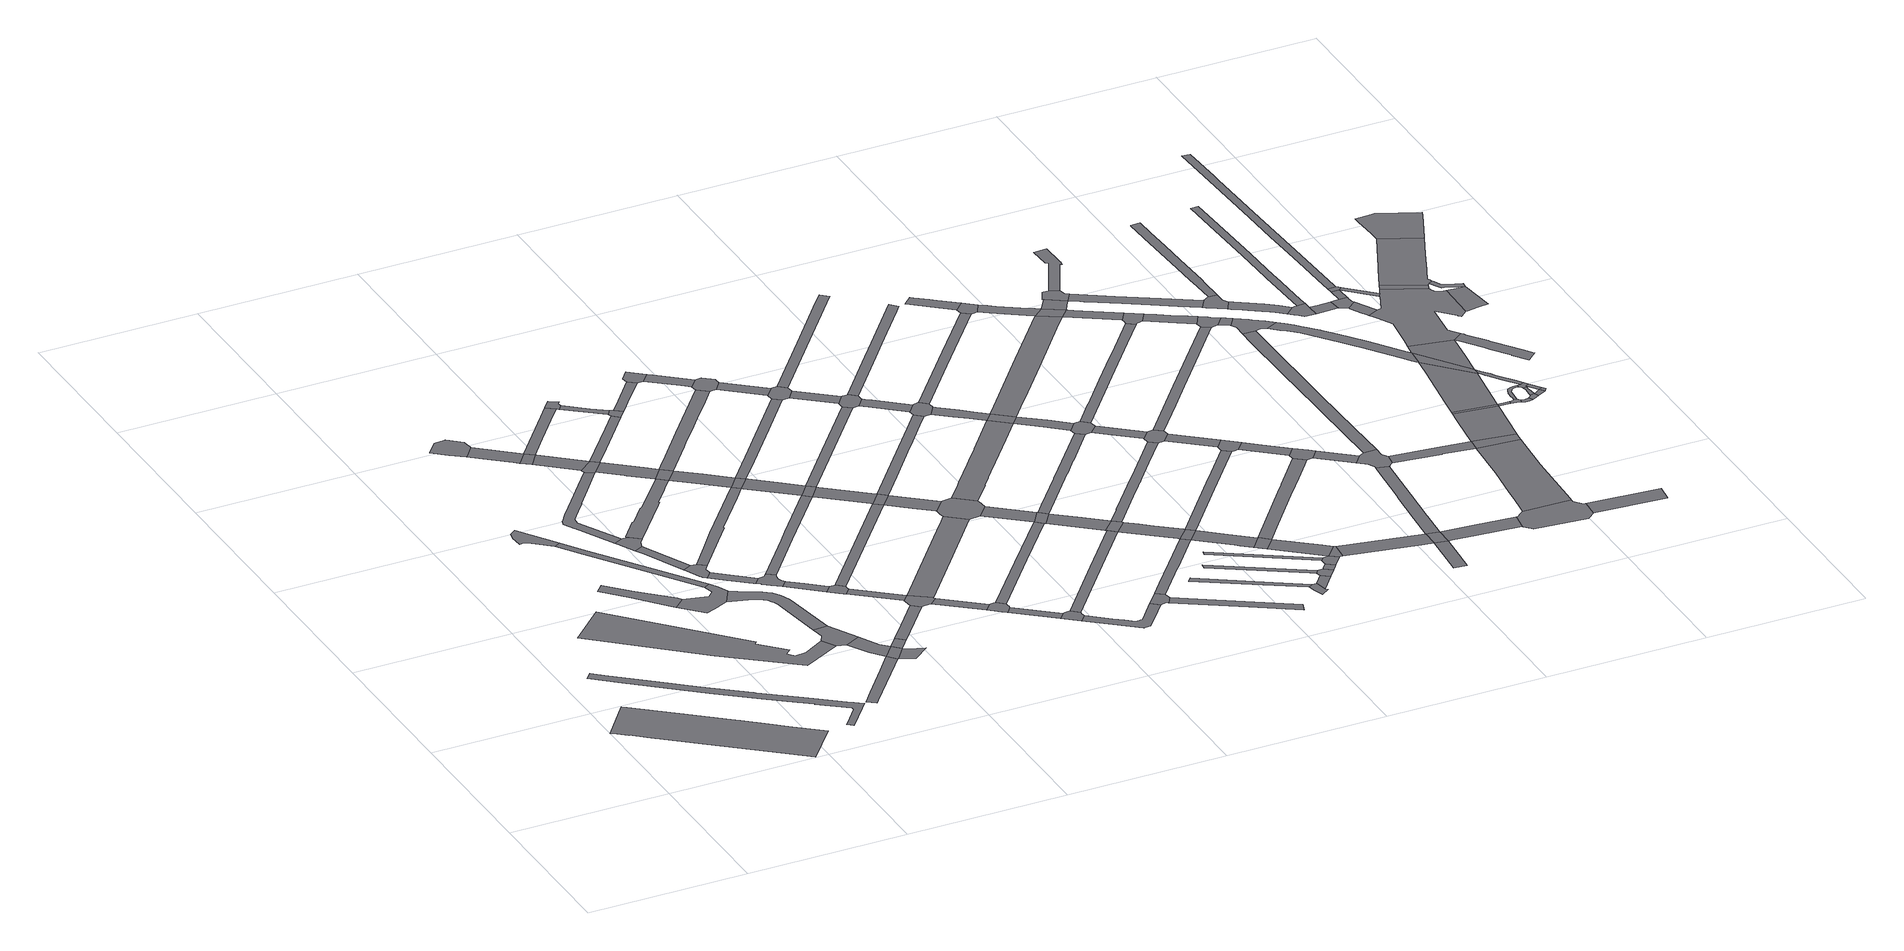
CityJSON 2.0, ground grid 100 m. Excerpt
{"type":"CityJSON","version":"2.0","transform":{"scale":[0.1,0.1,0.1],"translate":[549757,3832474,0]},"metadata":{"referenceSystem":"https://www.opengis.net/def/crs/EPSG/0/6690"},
"CityObjects":{
"road1":{"type":"Road","attributes":{"function":"2","RoadStructureAttribute.sectionType":"1"},"geometry":[{"type":"MultiSurface","lod":"1","boundaries":[[[0,1,2,3,4,5,6,7,8,9,10,11,12,13,14,15,16,17,18,19]]]}]},
"road2":{"type":"Road","attributes":{"RoadStructureAttribute.sectionType":"1"},"geometry":[{"type":"MultiSurface","lod":"1","boundaries":[[[20,21,22,23,24,25,26,27,28,29,30,31,32,33,34,35,36,37,38,39,40,41,42,43,44,45,46,47,48]]]}]},
"road3":{"type":"Road","attributes":{"RoadStructureAttribute.sectionType":"1"},"geometry":[{"type":"MultiSurface","lod":"1","boundaries":[[[49,50,51,52,53,54,55,56,57,58,59,60]]]}]},
"road4":{"type":"Road","geometry":[{"type":"MultiSurface","lod":"1","boundaries":[[[61,62,63,64,65,66,67,68]]]}]},
"road5":{"type":"Road","geometry":[{"type":"MultiSurface","lod":"1","boundaries":[[[69,70,71,72,73,74,75,76]]]}]},
"road6":{"type":"Road","attributes":{"RoadStructureAttribute.sectionType":"1"},"geometry":[{"type":"MultiSurface","lod":"1","boundaries":[[[77,78,68,67,79,80,81,82]]]}]},
"road7":{"type":"Road","geometry":[{"type":"MultiSurface","lod":"1","boundaries":[[[83,82,81,84,85,76,75,86,87,88,89]]]}]},
"road8":{"type":"Road","geometry":[{"type":"MultiSurface","lod":"1","boundaries":[[[90,91,92,93,94,95,96,97,98,99,100]]]}]},
"road9":{"type":"Road","attributes":{"RoadStructureAttribute.sectionType":"6"},"geometry":[{"type":"MultiSurface","lod":"1","boundaries":[[[101,102,103,104,105,106,107,108]]]}]},
"road10":{"type":"Road","geometry":[{"type":"MultiSurface","lod":"1","boundaries":[[[109,110,111,112,113,114,115,116,117,118]]]}]},
"road11":{"type":"Road","attributes":{"RoadStructureAttribute.sectionType":"1"},"geometry":[{"type":"MultiSurface","lod":"1","boundaries":[[[114,113,119,120,121,122]]]}]},
"road12":{"type":"Road","geometry":[{"type":"MultiSurface","lod":"1","boundaries":[[[122,121,123,124,125,126,127,128,129,130,131]]]}]},
"road13":{"type":"Road","attributes":{"RoadStructureAttribute.sectionType":"1"},"geometry":[{"type":"MultiSurface","lod":"1","boundaries":[[[132,133,134,135,136,137,138,139,140,141,142,89,88,143,144,145,146,147,148,149,150,151,152,153,154,155]]]}]},
"road14":{"type":"Road","attributes":{"RoadStructureAttribute.sectionType":"1"},"geometry":[{"type":"MultiSurface","lod":"1","boundaries":[[[156,157,158,159,160,161,162,163,164,165,166,167,111,110,168,169,170,171,172,173,174]]]}]},
"road15":{"type":"Road","attributes":{"RoadStructureAttribute.sectionType":"1"},"geometry":[{"type":"MultiSurface","lod":"1","boundaries":[[[97,96,175,176,177,178]]]}]},
"road16":{"type":"Road","geometry":[{"type":"MultiSurface","lod":"1","boundaries":[[[155,154,179,60,59,180,181]]]}]},
"road17":{"type":"Road","attributes":{"RoadStructureAttribute.sectionType":"1"},"geometry":[{"type":"MultiSurface","lod":"1","boundaries":[[[128,127,182,183,184,185,186]]]}]},
"road18":{"type":"Road","geometry":[{"type":"MultiSurface","lod":"1","boundaries":[[[187,181,180,188,101,189]]]}]},
"road19":{"type":"Road","geometry":[{"type":"MultiSurface","lod":"1","boundaries":[[[178,177,190,191]]]}]},
"road20":{"type":"Road","geometry":[{"type":"MultiSurface","lod":"1","boundaries":[[[189,101,108,192,193]]]}]},
"road21":{"type":"Road","geometry":[{"type":"MultiSurface","lod":"1","boundaries":[[[194,195,186,185,196,197,198,199,200,201,202,203,204,205,206,207,208,209]]]}]},
"road22":{"type":"Road","geometry":[{"type":"MultiSurface","lod":"1","boundaries":[[[210,211,212,193,192]]]}]},
"road23":{"type":"Road","attributes":{"RoadStructureAttribute.sectionType":"1"},"geometry":[{"type":"MultiSurface","lod":"1","boundaries":[[[213,191,190,214,215]]]}]},
"road24":{"type":"Road","attributes":{"RoadStructureAttribute.sectionType":"1"},"geometry":[{"type":"MultiSurface","lod":"1","boundaries":[[[216,217,218,219,220,221,222,223,224,118,117,225,226,227,228,229,230,231]]]}]},
"road25":{"type":"Road","attributes":{"RoadStructureAttribute.sectionType":"6"},"geometry":[{"type":"MultiSurface","lod":"1","boundaries":[[[232,233,234,235,236,189,193,237,238,239,240]]]}]},
"road26":{"type":"Road","attributes":{"RoadStructureAttribute.sectionType":"1"},"geometry":[{"type":"MultiSurface","lod":"1","boundaries":[[[241,242,200,199,243,244]]]}]},
"road27":{"type":"Road","geometry":[{"type":"MultiSurface","lod":"1","boundaries":[[[215,214,245,246,156,174,247,248,249,250]]]}]},
"road28":{"type":"Road","attributes":{"RoadStructureAttribute.sectionType":"1"},"geometry":[{"type":"MultiSurface","lod":"1","boundaries":[[[251,252,253,178,191,254,255,256,257]]]}]},
"road29":{"type":"Road","attributes":{"RoadStructureAttribute.sectionType":"1"},"geometry":[{"type":"MultiSurface","lod":"1","boundaries":[[[258,259,260,131,130,261,262,263,264,265]]]}]},
"road30":{"type":"Road","geometry":[{"type":"MultiSurface","lod":"1","boundaries":[[[266,267,268,244,243,269,270,271,272,273,274,275,276,277]]]}]},
"road31":{"type":"Road","attributes":{"RoadStructureAttribute.sectionType":"1"},"geometry":[{"type":"MultiSurface","lod":"1","boundaries":[[[278,279,280,281,232,240]]]}]},
"road32":{"type":"Road","attributes":{"RoadStructureAttribute.sectionType":"1"},"geometry":[{"type":"MultiSurface","lod":"1","boundaries":[[[282,283,249,248,284,285,286,287,288]]]}]},
"road33":{"type":"Road","attributes":{"RoadStructureAttribute.sectionType":"1"},"geometry":[{"type":"MultiSurface","lod":"1","boundaries":[[[273,272,289,290]]]}]},
"road34":{"type":"Road","geometry":[{"type":"MultiSurface","lod":"1","boundaries":[[[288,287,216,231,291]]]}]},
"road35":{"type":"Road","attributes":{"RoadStructureAttribute.sectionType":"1"},"geometry":[{"type":"MultiSurface","lod":"1","boundaries":[[[292,293,215,250,294,295,296,297]]]}]},
"road36":{"type":"Road","attributes":{"RoadStructureAttribute.sectionType":"1"},"geometry":[{"type":"MultiSurface","lod":"1","boundaries":[[[298,299,300,194,209,301,302]]]}]},
"road37":{"type":"Road","geometry":[{"type":"MultiSurface","lod":"1","boundaries":[[[303,251,257,304,305,306,307,308]]]}]},
"road38":{"type":"Road","geometry":[{"type":"MultiSurface","lod":"1","boundaries":[[[290,289,309,310,311,312,280,279,313,314,315,316,317,318,319,320,321]]]}]},
"road39":{"type":"Road","attributes":{"RoadStructureAttribute.sectionType":"1"},"geometry":[{"type":"MultiSurface","lod":"1","boundaries":[[[322,323,291,231,324,258,325]]]}]},
"road40":{"type":"Road","attributes":{"RoadStructureAttribute.sectionType":"1"},"geometry":[{"type":"MultiSurface","lod":"1","boundaries":[[[326,305,304,327,328]]]}]},
"road41":{"type":"Road","attributes":{"RoadStructureAttribute.sectionType":"1"},"geometry":[{"type":"MultiSurface","lod":"1","boundaries":[[[317,316,329,330]]]}]},
"road42":{"type":"Road","geometry":[{"type":"MultiSurface","lod":"1","boundaries":[[[325,258,265,331]]]}]},
"road43":{"type":"Road","attributes":{"RoadStructureAttribute.sectionType":"1"},"geometry":[{"type":"MultiSurface","lod":"1","boundaries":[[[332,333,277,276,334]]]}]},
"road44":{"type":"Road","geometry":[{"type":"MultiSurface","lod":"1","boundaries":[[[335,328,327,292,297,336,337]]]}]},
"road45":{"type":"Road","attributes":{"RoadStructureAttribute.sectionType":"1"},"geometry":[{"type":"MultiSurface","lod":"1","boundaries":[[[338,339,340,341,331,265,342,298,343]]]}]},
"road46":{"type":"Road","geometry":[{"type":"MultiSurface","lod":"1","boundaries":[[[344,345,346,330,329,347,348,349,350,351,352]]]}]},
"road47":{"type":"Road","attributes":{"RoadStructureAttribute.sectionType":"1"},"geometry":[{"type":"MultiSurface","lod":"1","boundaries":[[[353,354,355,356,288,291,357,358,359,360,361,362]]]}]},
"road48":{"type":"Road","attributes":{"RoadStructureAttribute.sectionType":"1"},"geometry":[{"type":"MultiSurface","lod":"1","boundaries":[[[363,364,337,336,365,366,367]]]}]},
"road49":{"type":"Road","geometry":[{"type":"MultiSurface","lod":"1","boundaries":[[[343,298,302,368]]]}]},
"road50":{"type":"Road","attributes":{"RoadStructureAttribute.sectionType":"1"},"geometry":[{"type":"MultiSurface","lod":"1","boundaries":[[[349,348,369,370]]]}]},
"road51":{"type":"Road","attributes":{"RoadStructureAttribute.sectionType":"1"},"geometry":[{"type":"MultiSurface","lod":"1","boundaries":[[[371,372,373,374,321,320,375,376]]]}]},
"road52":{"type":"Road","attributes":{"RoadStructureAttribute.sectionType":"1"},"geometry":[{"type":"MultiSurface","lod":"1","boundaries":[[[377,378,368,302,379,380,332,381]]]}]},
"road53":{"type":"Road","geometry":[{"type":"MultiSurface","lod":"1","boundaries":[[[382,383,384,370,369,385,386,387,388,389]]]}]},
"road54":{"type":"Road","geometry":[{"type":"MultiSurface","lod":"1","boundaries":[[[390,391,392,393,363,367,394,395,396]]]}]},
"road55":{"type":"Road","attributes":{"RoadStructureAttribute.sectionType":"1"},"geometry":[{"type":"MultiSurface","lod":"1","boundaries":[[[397,398,399,400,401,402,325,331,403,404,405]]]}]},
"road56":{"type":"Road","geometry":[{"type":"MultiSurface","lod":"1","boundaries":[[[381,332,334,406]]]}]},
"road57":{"type":"Road","attributes":{"RoadStructureAttribute.sectionType":"1"},"geometry":[{"type":"MultiSurface","lod":"1","boundaries":[[[407,408,396,395,409,410,411,412]]]}]},
"road58":{"type":"Road","attributes":{"RoadStructureAttribute.sectionType":"1"},"geometry":[{"type":"MultiSurface","lod":"1","boundaries":[[[413,414,344,352,415,416]]]}]},
"road59":{"type":"Road","attributes":{"RoadStructureAttribute.sectionType":"1"},"geometry":[{"type":"MultiSurface","lod":"1","boundaries":[[[406,334,417,418,419,420]]]}]},
"road60":{"type":"Road","attributes":{"RoadStructureAttribute.sectionType":"1"},"geometry":[{"type":"MultiSurface","lod":"1","boundaries":[[[421,422,423,424,425,426,427,428,386,385,429,430,431,432,433,434,435,436,437]]]}]},
"road61":{"type":"Road","geometry":[{"type":"MultiSurface","lod":"1","boundaries":[[[438,412,411,353,362,439,440,441,442,443]]]}]},
"road62":{"type":"Road","attributes":{"RoadStructureAttribute.sectionType":"1"},"geometry":[{"type":"MultiSurface","lod":"1","boundaries":[[[444,445,343,368,446,447]]]}]},
"road63":{"type":"Road","geometry":[{"type":"MultiSurface","lod":"1","boundaries":[[[448,420,419,449,450,371,376,451,452,453,454,455]]]}]},
"road64":{"type":"Road","attributes":{"RoadStructureAttribute.sectionType":"1"},"geometry":[{"type":"MultiSurface","lod":"1","boundaries":[[[440,439,456,457]]]}]},
"road65":{"type":"Road","attributes":{"RoadStructureAttribute.sectionType":"1"},"geometry":[{"type":"MultiSurface","lod":"1","boundaries":[[[458,459,382,389,460,461]]]}]},
"road66":{"type":"Road","geometry":[{"type":"MultiSurface","lod":"1","boundaries":[[[462,437,436,463,464,465,466,467,468,469,470]]]}]},
"road67":{"type":"Road","geometry":[{"type":"MultiSurface","lod":"1","boundaries":[[[471,472,457,456,397,405,473,474,475,476]]]}]},
"road68":{"type":"Road","attributes":{"RoadStructureAttribute.sectionType":"1"},"geometry":[{"type":"MultiSurface","lod":"1","boundaries":[[[452,451,413,477]]]}]},
"road69":{"type":"Road","attributes":{"RoadStructureAttribute.sectionType":"1"},"geometry":[{"type":"MultiSurface","lod":"1","boundaries":[[[478,479,480,381,406,481,482,483,484,485,486]]]}]},
"road70":{"type":"Road","attributes":{"RoadStructureAttribute.sectionType":"1"},"geometry":[{"type":"MultiSurface","lod":"1","boundaries":[[[475,474,487,488]]]}]},
"road71":{"type":"Road","geometry":[{"type":"MultiSurface","lod":"1","boundaries":[[[477,413,416,489,490,491]]]}]},
"road72":{"type":"Road","geometry":[{"type":"MultiSurface","lod":"1","boundaries":[[[492,493,494,488,487,444,447,495,496,497,498,499,500,501]]]}]},
"road73":{"type":"Road","attributes":{"RoadStructureAttribute.sectionType":"1"},"geometry":[{"type":"MultiSurface","lod":"1","boundaries":[[[502,503,490,489,504,505]]]}]},
"road74":{"type":"Road","attributes":{"RoadStructureAttribute.sectionType":"1"},"geometry":[{"type":"MultiSurface","lod":"1","boundaries":[[[506,467,466,507,508,509,510]]]}]},
"road75":{"type":"Road","attributes":{"RoadStructureAttribute.sectionType":"1"},"geometry":[{"type":"MultiSurface","lod":"1","boundaries":[[[511,512,513,514,515,516,517,462,470,518,519,520]]]}]},
"road76":{"type":"Road","attributes":{"RoadStructureAttribute.sectionType":"1"},"geometry":[{"type":"MultiSurface","lod":"1","boundaries":[[[521,522,523,524,525,526,527,528,529,530,531,532,448,455,533,534,535,536,537,538,539,540,541,542]]]}]},
"road77":{"type":"Road","attributes":{"RoadStructureAttribute.sectionType":"1"},"geometry":[{"type":"MultiSurface","lod":"1","boundaries":[[[543,544,497,496,545,546,547]]]}]},
"road78":{"type":"Road","geometry":[{"type":"MultiSurface","lod":"1","boundaries":[[[505,504,458,461,548,549]]]}]},
"road79":{"type":"Road","geometry":[{"type":"MultiSurface","lod":"1","boundaries":[[[550,551,552,547,546,553,478,486,554,555,556,557,558,559]]]}]},
"road80":{"type":"Road","attributes":{"RoadStructureAttribute.sectionType":"1"},"geometry":[{"type":"MultiSurface","lod":"1","boundaries":[[[560,561,562,548,461,563,511,564]]]}]},
"road81":{"type":"Road","attributes":{"RoadStructureAttribute.sectionType":"1"},"geometry":[{"type":"MultiSurface","lod":"1","boundaries":[[[565,566,567,568,569,570]]]}]},
"road82":{"type":"Road","attributes":{"RoadStructureAttribute.sectionType":"1"},"geometry":[{"type":"MultiSurface","lod":"1","boundaries":[[[571,572,573,471,476,574,575]]]}]},
"road83":{"type":"Road","attributes":{"RoadStructureAttribute.sectionType":"1"},"geometry":[{"type":"MultiSurface","lod":"1","boundaries":[[[576,577,578,579,580,581,582,491,490,583,584,585,586,587]]]}]},
"road84":{"type":"Road","attributes":{"RoadStructureAttribute.sectionType":"1"},"geometry":[{"type":"MultiSurface","lod":"1","boundaries":[[[588,589,590,591,556,555,592,593,594,595,596,597,598]]]}]},
"road85":{"type":"Road","geometry":[{"type":"MultiSurface","lod":"1","boundaries":[[[564,511,520,599,600]]]}]},
"road86":{"type":"Road","attributes":{"RoadStructureAttribute.sectionType":"1"},"geometry":[{"type":"MultiSurface","lod":"1","boundaries":[[[601,602,603,604,605]]]}]},
"road87":{"type":"Road","attributes":{"RoadStructureAttribute.sectionType":"1"},"geometry":[{"type":"MultiSurface","lod":"1","boundaries":[[[606,607,608,492,501,609,610,611,612,613]]]}]},
"road88":{"type":"Road","attributes":{"RoadStructureAttribute.sectionType":"1"},"geometry":[{"type":"MultiSurface","lod":"1","boundaries":[[[614,600,599,615,616,617,618]]]}]},
"road89":{"type":"Road","geometry":[{"type":"MultiSurface","lod":"1","boundaries":[[[598,597,521,542,619]]]}]},
"road90":{"type":"Road","geometry":[{"type":"MultiSurface","lod":"1","boundaries":[[[620,570,569,621,622,623,624]]]}]},
"road91":{"type":"Road","attributes":{"RoadStructureAttribute.sectionType":"1"},"geometry":[{"type":"MultiSurface","lod":"1","boundaries":[[[625,626,627,628]]]}]},
"road92":{"type":"Road","attributes":{"RoadStructureAttribute.sectionType":"1"},"geometry":[{"type":"MultiSurface","lod":"1","boundaries":[[[629,630,631,632,633,634,635,636,505,549,637,638,639,640,641,642,643,644]]]}]},
"road93":{"type":"Road","attributes":{"RoadStructureAttribute.sectionType":"1"},"geometry":[{"type":"MultiSurface","lod":"1","boundaries":[[[645,620,624,646]]]}]},
"road94":{"type":"Road","geometry":[{"type":"MultiSurface","lod":"1","boundaries":[[[647,618,617,648,649]]]}]},
"road95":{"type":"Road","attributes":{"RoadStructureAttribute.sectionType":"1"},"geometry":[{"type":"MultiSurface","lod":"1","boundaries":[[[650,651,619,542,652,653,654]]]}]},
"road96":{"type":"Road","geometry":[{"type":"MultiSurface","lod":"1","boundaries":[[[655,605,604,645,646,656]]]}]},
"road97":{"type":"Road","attributes":{"RoadStructureAttribute.sectionType":"1"},"geometry":[{"type":"MultiSurface","lod":"1","boundaries":[[[657,658,655,656,659,660]]]}]},
"road98":{"type":"Road","attributes":{"RoadStructureAttribute.sectionType":"1"},"geometry":[{"type":"MultiSurface","lod":"1","boundaries":[[[661,662,550,559,663,664]]]}]},
"road99":{"type":"Road","attributes":{"RoadStructureAttribute.sectionType":"1"},"geometry":[{"type":"MultiSurface","lod":"1","boundaries":[[[665,666,667,649,648,668,669,670]]]}]},
"road100":{"type":"Road","geometry":[{"type":"MultiSurface","lod":"1","boundaries":[[[671,672,673,654,653,576,587,674,675,676,677]]]}]},
"road101":{"type":"Road","geometry":[{"type":"MultiSurface","lod":"1","boundaries":[[[628,627,657,660,678,679]]]}]},
"road102":{"type":"Road","attributes":{"RoadStructureAttribute.sectionType":"1"},"geometry":[{"type":"MultiSurface","lod":"1","boundaries":[[[680,681,682,683,564,600,684,685]]]}]},
"road103":{"type":"Road","attributes":{"RoadStructureAttribute.sectionType":"1"},"geometry":[{"type":"MultiSurface","lod":"1","boundaries":[[[669,679,678]]]}]},
"road104":{"type":"Road","geometry":[{"type":"MultiSurface","lod":"1","boundaries":[[[670,669,678,686,687,688,689]]]}]},
"road105":{"type":"Road","attributes":{"RoadStructureAttribute.sectionType":"1"},"geometry":[{"type":"MultiSurface","lod":"1","boundaries":[[[690,691,676,675,692,693,694,695]]]}]},
"road106":{"type":"Road","geometry":[{"type":"MultiSurface","lod":"1","boundaries":[[[696,697,695,694,629,644,698,699,700,701]]]}]},
"road107":{"type":"Road","attributes":{"RoadStructureAttribute.sectionType":"1"},"geometry":[{"type":"MultiSurface","lod":"1","boundaries":[[[702,703,704,598,619,705,706,707,708,709]]]}]},
"road108":{"type":"Road","attributes":{"RoadStructureAttribute.sectionType":"1"},"geometry":[{"type":"MultiSurface","lod":"1","boundaries":[[[710,711,712,713,647,649,714,715,716,717,718,719]]]}]},
"road109":{"type":"Road","attributes":{"RoadStructureAttribute.sectionType":"1"},"geometry":[{"type":"MultiSurface","lod":"1","boundaries":[[[720,721,722,723,724,725,726,727,728,729,730,731]]]}]},
"road110":{"type":"Road","attributes":{"RoadStructureAttribute.sectionType":"1"},"geometry":[{"type":"MultiSurface","lod":"1","boundaries":[[[689,688,732,733,734,735]]]}]},
"road111":{"type":"Road","attributes":{"RoadStructureAttribute.sectionType":"1"},"geometry":[{"type":"MultiSurface","lod":"1","boundaries":[[[700,699,736,737]]]}]},
"road112":{"type":"Road","geometry":[{"type":"MultiSurface","lod":"1","boundaries":[[[731,730,738,739,661,664,740,741,742]]]}]},
"road113":{"type":"Road","geometry":[{"type":"MultiSurface","lod":"1","boundaries":[[[743,737,736,744,680,685,745,746,747,748]]]}]},
"road114":{"type":"Road","attributes":{"RoadStructureAttribute.sectionType":"1"},"geometry":[{"type":"MultiSurface","lod":"1","boundaries":[[[749,750,751,752,753,754,671,677,755,756,757,758]]]}]},
"road115":{"type":"Road","attributes":{"RoadStructureAttribute.sectionType":"1"},"geometry":[{"type":"MultiSurface","lod":"1","boundaries":[[[734,759,760,761,762,763,764]]]}]},
"road116":{"type":"Road","attributes":{"RoadStructureAttribute.sectionType":"1"},"geometry":[{"type":"MultiSurface","lod":"1","boundaries":[[[765,748,747,766,767]]]}]},
"road117":{"type":"Road","attributes":{"RoadStructureAttribute.sectionType":"1"},"geometry":[{"type":"MultiSurface","lod":"1","boundaries":[[[768,769,770,771,772,773,774,775,742,741,776,777,702,778]]]}]},
"road118":{"type":"Road","geometry":[{"type":"MultiSurface","lod":"1","boundaries":[[[735,734,764,779]]]}]},
"road119":{"type":"Road","geometry":[{"type":"MultiSurface","lod":"1","boundaries":[[[780,767,766,710,719,781,782]]]}]},
"road120":{"type":"Road","geometry":[{"type":"MultiSurface","lod":"1","boundaries":[[[778,702,709,783]]]}]},
"road121":{"type":"Road","attributes":{"RoadStructureAttribute.sectionType":"1"},"geometry":[{"type":"MultiSurface","lod":"1","boundaries":[[[784,785,786,696,701,787,788,789,790,791,792]]]}]},
"road122":{"type":"Road","attributes":{"RoadStructureAttribute.sectionType":"1"},"geometry":[{"type":"MultiSurface","lod":"1","boundaries":[[[793,794,795,796,797,798,799,735,779,800,801,802,803]]]}]},
"road123":{"type":"Road","attributes":{"RoadStructureAttribute.sectionType":"1"},"geometry":[{"type":"MultiSurface","lod":"1","boundaries":[[[782,781,804,805]]]}]},
"road124":{"type":"Road","attributes":{"RoadStructureAttribute.sectionType":"7"},"geometry":[{"type":"MultiSurface","lod":"1","boundaries":[[[806,807,778,783,808,809]]]}]},
"road125":{"type":"Road","attributes":{"RoadStructureAttribute.sectionType":"1"},"geometry":[{"type":"MultiSurface","lod":"1","boundaries":[[[810,779,764,811,812,813,814]]]}]},
"road126":{"type":"Road","geometry":[{"type":"MultiSurface","lod":"1","boundaries":[[[815,816,817,818,806,809,819,820,821,822,823,824,825,826]]]}]},
"road127":{"type":"Road","attributes":{"RoadStructureAttribute.sectionType":"1"},"geometry":[{"type":"MultiSurface","lod":"1","boundaries":[[[827,828,829,830,783,709,831,832,833]]]}]},
"road128":{"type":"Road","geometry":[{"type":"MultiSurface","lod":"1","boundaries":[[[834,835,836,805,804,837,838,839,840,793,803,841,842,843,844]]]}]},
"road129":{"type":"Road","geometry":[{"type":"MultiSurface","lod":"1","boundaries":[[[833,832,845,749,758,846,847,848,849]]]}]},
"road130":{"type":"Road","attributes":{"RoadStructureAttribute.sectionType":"1"},"geometry":[{"type":"MultiSurface","lod":"1","boundaries":[[[850,851,852,853,854,855,856,857,858,859,860,861,862,863,864,826,825]]]}]},
"road131":{"type":"Road","attributes":{"RoadStructureAttribute.sectionType":"1"},"geometry":[{"type":"MultiSurface","lod":"1","boundaries":[[[865,866,820,819,867,868,869,870,871,872,873,874,875]]]}]},
"road132":{"type":"Road","attributes":{"RoadStructureAttribute.sectionType":"1"},"geometry":[{"type":"MultiSurface","lod":"1","boundaries":[[[876,877,878,879,849,848,880,881,882]]]}]},
"road133":{"type":"Road","attributes":{"RoadStructureAttribute.sectionType":"1"},"geometry":[{"type":"MultiSurface","lod":"1","boundaries":[[[883,884,885,886,887,888,889,890,891,892,836,835,893,894,895,896,897]]]}]},
"road134":{"type":"Road","attributes":{"RoadStructureAttribute.sectionType":"1"},"geometry":[{"type":"MultiSurface","lod":"1","boundaries":[[[898,844,843,899,900,901,902]]]}]},
"road135":{"type":"Road","geometry":[{"type":"MultiSurface","lod":"1","boundaries":[[[903,904,905,814,813,906,907,908,909,910,911,912,913,914,915,916,917]]]}]},
"road136":{"type":"Road","geometry":[{"type":"MultiSurface","lod":"1","boundaries":[[[918,919,882,881,920,784,792,921,922,923]]]}]},
"road137":{"type":"Road","attributes":{"RoadStructureAttribute.sectionType":"1"},"geometry":[{"type":"MultiSurface","lod":"1","boundaries":[[[924,925,923,922,926,927]]]}]},
"road138":{"type":"Road","attributes":{"function":"2","RoadStructureAttribute.sectionType":"1"},"geometry":[{"type":"MultiSurface","lod":"1","boundaries":[[[901,928,929,930,931,932,903,917,933,934,935]]]}]},
"road139":{"type":"Road","geometry":[{"type":"MultiSurface","lod":"1","boundaries":[[[936,937,938,875,874,939,940,941,942]]]}]},
"road140":{"type":"Road","geometry":[{"type":"MultiSurface","lod":"1","boundaries":[[[943,944,945,927,926,946,883,897,947,948,949,950]]]}]},
"road141":{"type":"Road","geometry":[{"type":"MultiSurface","lod":"1","boundaries":[[[902,901,935,951,952]]]}]},
"road142":{"type":"Road","attributes":{"RoadStructureAttribute.sectionType":"1"},"geometry":[{"type":"MultiSurface","lod":"1","boundaries":[[[953,954,955,956,942,941,957,958,959,960,961,962,963,964,965,966,967,968]]]}]},
"road143":{"type":"Road","attributes":{"RoadStructureAttribute.sectionType":"1"},"geometry":[{"type":"MultiSurface","lod":"1","boundaries":[[[969,970,971,972,973,974,975,976,977,978,979,980,981,982,983,938,937]]]}]},
"road144":{"type":"Road","attributes":{"function":"2","RoadStructureAttribute.sectionType":"1"},"geometry":[{"type":"MultiSurface","lod":"1","boundaries":[[[984,985,986,902,952,987,988]]]}]},
"road145":{"type":"Road","attributes":{"RoadStructureAttribute.sectionType":"1"},"geometry":[{"type":"MultiSurface","lod":"1","boundaries":[[[913,912,989,990]]]}]},
"road146":{"type":"Road","attributes":{"RoadStructureAttribute.sectionType":"1"},"geometry":[{"type":"MultiSurface","lod":"1","boundaries":[[[991,992,993,994,995,996,997,998,999,1000,1001,1002,950,949,1003,1004,1005,1006,1007,1008,1009,1010,1011,1012,1013,1014,1015]]]}]},
"road147":{"type":"Road","geometry":[{"type":"MultiSurface","lod":"1","boundaries":[[[1016,1017,984,988,1018]]]}]},
"road148":{"type":"Road","geometry":[{"type":"MultiSurface","lod":"1","boundaries":[[[1019,1020,1021,1022,1023,968,967,1024,1025,1026,1027,1028]]]}]},
"road149":{"type":"Road","geometry":[{"type":"MultiSurface","lod":"1","boundaries":[[[1014,1029,1030,1016,1018,1031]]]}]},
"road150":{"type":"Road","attributes":{"RoadStructureAttribute.sectionType":"7"},"geometry":[{"type":"MultiSurface","lod":"1","boundaries":[[[1032,1033,1034,1028,1027,1035]]]}]},
"road151":{"type":"Road","attributes":{"RoadStructureAttribute.sectionType":"1"},"geometry":[{"type":"MultiSurface","lod":"1","boundaries":[[[1018,988,1036,1037]]]}]},
"road152":{"type":"Road","attributes":{"RoadStructureAttribute.sectionType":"1"},"geometry":[{"type":"MultiSurface","lod":"1","boundaries":[[[1015,1014,1031,1038,1039]]]}]},
"road153":{"type":"Road","geometry":[{"type":"MultiSurface","lod":"1","boundaries":[[[1040,1041,1042,1037,1036,1043,1044,1045,1046,1047,1048]]]}]},
"road154":{"type":"Road","attributes":{"RoadStructureAttribute.sectionType":"1"},"geometry":[{"type":"MultiSurface","lod":"1","boundaries":[[[1049,1050,1051,1052,1053,1054,1055,1056,1057,1058,1059,1060,1061,1021,1020]]]}]},
"road155":{"type":"Road","geometry":[{"type":"MultiSurface","lod":"1","boundaries":[[[1062,1063,1064,1065,1066,1067,1068,1069,1070,1032,1035,1071,1072,1073]]]}]},
"road156":{"type":"Road","geometry":[{"type":"MultiSurface","lod":"1","boundaries":[[[1074,1015,1039,1075,1076]]]}]},
"road157":{"type":"Road","attributes":{"RoadStructureAttribute.sectionType":"1"},"geometry":[{"type":"MultiSurface","lod":"1","boundaries":[[[1077,1078,1079,1045,1044,1080,1081,1082]]]}]},
"road158":{"type":"Road","attributes":{"RoadStructureAttribute.sectionType":"1"},"geometry":[{"type":"MultiSurface","lod":"1","boundaries":[[[1083,1084,1085,1086,1087,1088,1089,1090,1040,1048,1091,1092,1093,1094,1095,1096,1097,1098]]]}]},
"road159":{"type":"Road","attributes":{"RoadStructureAttribute.sectionType":"1"},"geometry":[{"type":"MultiSurface","lod":"1","boundaries":[[[1099,1100,1073,1072,1101,1102,1103,1104,1105,1106,1107]]]}]},
"road160":{"type":"Road","attributes":{"RoadStructureAttribute.sectionType":"1"},"geometry":[{"type":"MultiSurface","lod":"1","boundaries":[[[1108,1109,1110,1067,1066]]]}]},
"road161":{"type":"Road","geometry":[{"type":"MultiSurface","lod":"1","boundaries":[[[1111,1112,1113,1114,1077,1082,1115,1116,1117]]]}]},
"road162":{"type":"Road","geometry":[{"type":"MultiSurface","lod":"1","boundaries":[[[1118,1119,1120,1110,1109,1121]]]}]},
"road163":{"type":"Road","attributes":{"RoadStructureAttribute.sectionType":"1"},"geometry":[{"type":"MultiSurface","lod":"1","boundaries":[[[1122,1123,1124,1125,1039,1038,1126,1127,1128,1129,1130,1131]]]}]},
"road164":{"type":"Road","attributes":{"RoadStructureAttribute.sectionType":"1"},"geometry":[{"type":"MultiSurface","lod":"1","boundaries":[[[1132,1133,1134,1135,1136,1112,1111,1137,1138,1139]]]}]},
"road165":{"type":"Road","geometry":[{"type":"MultiSurface","lod":"1","boundaries":[[[1131,1130,1098,1097,1140,1132,1139,1141,1142]]]}]},
"road166":{"type":"Road","attributes":{"RoadStructureAttribute.sectionType":"1"},"geometry":[{"type":"MultiSurface","lod":"1","boundaries":[[[1143,1144,1117,1116,1145,1146]]]}]},
"road167":{"type":"Road","attributes":{"RoadStructureAttribute.sectionType":"1"},"geometry":[{"type":"MultiSurface","lod":"1","boundaries":[[[1142,1141,1147,1143,1148]]]}]},
"road168":{"type":"Road","attributes":{"RoadStructureAttribute.sectionType":"1"},"geometry":[{"type":"MultiSurface","lod":"1","boundaries":[[[1121,1109,1149,1150]]]}]},
"road169":{"type":"Road","geometry":[{"type":"MultiSurface","lod":"1","boundaries":[[[1148,1143,1146,1151]]]}]},
"road170":{"type":"Road","geometry":[{"type":"MultiSurface","lod":"1","boundaries":[[[1152,1153,1150,1149,1154,1155,1156,1107,1106,1157,1158,1159,1160,1074,1076,1161,1162,1163,1164,1165,1166,1167,1168,1169,1170,1171,1172,1173,1174,1175,1176,1177]]]}]},
"road171":{"type":"Road","attributes":{"RoadStructureAttribute.sectionType":"1"},"geometry":[{"type":"MultiSurface","lod":"1","boundaries":[[[1178,1179,1180,1181,1182,1183,1184,1120,1119,1185,1186,1187,1188,1189,1190,1191]]]}]},
"road172":{"type":"Road","attributes":{"RoadStructureAttribute.sectionType":"1"},"geometry":[{"type":"MultiSurface","lod":"1","boundaries":[[[1192,1193,1194,1195,1196,1197,1198,1161,1076,1199,1200,1201,1202,1203,1204,1205]]]}]},
"road173":{"type":"Road","geometry":[{"type":"MultiSurface","lod":"1","boundaries":[[[1206,1152,1177,1207]]]}]},
"road174":{"type":"Road","geometry":[{"type":"MultiSurface","lod":"1","boundaries":[[[1208,1170,1169,1209,1210,1211,1212]]]}]},
"road175":{"type":"Road","attributes":{"function":"2","RoadStructureAttribute.sectionType":"1"},"geometry":[{"type":"MultiSurface","lod":"1","boundaries":[[[1213,1214,1215,1216,1217,1218,1206,1207,1219,1220,1221,1222,1223,1224,1225,1226,1227]]]}]},
"road176":{"type":"Road","attributes":{"RoadStructureAttribute.sectionType":"1"},"geometry":[{"type":"MultiSurface","lod":"1","boundaries":[[[1228,1229,1230,1231,1232,1220,1219,1233,1234,1235,1236,1212,1237]]]}]},
"road177":{"type":"Road","geometry":[{"type":"MultiSurface","lod":"1","boundaries":[[[1238,1239,1240,1241,1242,1243,1244,1213,1227,1245,1246,1247,1248,1249,1250]]]}]}
},
"vertices":[
[952,370,0],[848,454,0],[848,457,0],[721,560,0],[677,595,0],[448,782,0],[214,973,0],[189,993,0],[2,755,0],[16,744,0],[86,686,0],[88,689,0],[170,623,0],[167,621,0],[204,591,0],[206,590,0],[437,403,0],[709,180,0],[922,8,0],[1113,240,0],
[1397,381,0],[1433,423,0],[1431,426,0],[1428,428,0],[1382,462,0],[1351,485,0],[1199,601,0],[1130,653,0],[935,802,0],[926,809,0],[925,810,0],[686,1000,0],[486,1165,0],[352,1276,0],[259,1354,0],[196,1408,0],[156,1362,0],[312,1231,0],[496,1077,0],[702,909,0],[936,724,0],[1101,600,0],[1179,541,0],[1176,537,0],[1348,412,0],[1350,393,0],[1250,270,0],[1238,255,0],[1270,227,0],
[1392,1083,0],[1317,1076,0],[1284,1114,0],[1318,1147,0],[1176,1296,0],[1191,1311,0],[533,2013,0],[310,1794,0],[911,1273,0],[1334,947,0],[1575,1073,0],[1524,1163,0],
[523,3032,0],[486,3005,0],[476,2960,0],[481,2882,0],[507,2883,0],[546,2862,0],[649,2771,0],[686,2797,0],
[1009,1952,0],[826,2122,0],[689,2265,0],[642,2215,0],[781,2066,0],[939,1880,0],[959,1858,0],[1027,1924,0],
[1033,2300,0],[790,2647,0],[753,2621,0],[996,2274,0],[1201,1988,0],[1238,2014,0],
[1270,1959,0],[1216,1924,0],[1180,1887,0],[1086,1725,0],[1145,1746,0],[1236,1789,0],[1299,1896,0],
[621,4115,0],[615,4115,0],[558,4109,0],[549,4108,0],[481,4023,0],[566,3953,0],[645,3890,0],[714,3975,0],[713,3983,0],[707,4038,0],[706,4044,0],
[1775,843,0],[1675,717,0],[1515,519,0],[1446,434,0],[1499,397,0],[1516,419,0],[1771,732,0],[1819,792,0],
[1033,2682,0],[1022,2683,0],[967,2654,0],[977,2636,0],[1032,2530,0],[1087,2559,0],[1091,2571,0],[1099,2598,0],[1126,2631,0],[1065,2681,0],
[1052,2493,0],[1053,2491,0],[1182,2216,0],[1236,2244,0],
[1191,2197,0],[1230,2113,0],[1233,2108,0],[1239,2095,0],[1259,2078,0],[1298,2126,0],[1295,2168,0],[1322,2202,0],[1275,2239,0],
[1576,1607,0],[1568,1655,0],[1554,1694,0],[1544,1717,0],[1526,1747,0],[1512,1765,0],[1490,1785,0],[1467,1801,0],[1451,1810,0],[1427,1821,0],[1391,1836,0],[1358,1757,0],[1393,1743,0],[1413,1734,0],[1423,1728,0],[1436,1719,0],[1449,1707,0],[1456,1698,0],[1469,1677,0],[1475,1663,0],[1485,1634,0],[1492,1593,0],[1537,1290,0],[1627,1297,0],
[1161,3443,0],[1067,3328,0],[956,3190,0],[854,3065,0],[811,3006,0],[810,3005,0],[806,2993,0],[800,2975,0],[799,2973,0],[800,2972,0],[835,2907,0],[836,2905,0],[877,2952,0],[883,2995,0],[939,3066,0],[992,3133,0],[990,3134,0],[1088,3258,0],[1214,3413,0],
[757,3799,0],[855,3719,0],[882,3697,0],[951,3782,0],
[1549,1209,0],[1633,1059,0],[1727,1108,0],
[1295,2049,0],[1349,2005,0],[1467,1909,0],[1477,1900,0],[1516,1948,0],
[1794,982,0],[1707,924,0],[1847,933,0],
[938,3652,0],[1001,3743,0],
[1821,790,0],[1896,886,0],
[1575,1975,0],[1555,1950,0],[1502,1881,0],[1504,1879,0],[1545,1845,0],[1597,1803,0],[1635,1850,0],[1621,1869,0],[1618,1877,0],[1615,1884,0],[1613,1898,0],[1615,1908,0],[1615,1912,0],[1616,1915,0],[1616,1920,0],[1623,1936,0],
[1917,751,0],[2017,829,0],[1920,864,0],
[1007,3738,0],[1158,3473,0],[1245,3543,0],
[1491,3202,0],[1489,3199,0],[1381,3070,0],[1309,2983,0],[1279,2948,0],[1267,2943,0],[1165,2818,0],[1157,2823,0],[1051,2692,0],[1373,2931,0],[1393,2955,0],[1388,2959,0],[1386,2960,0],[1478,3071,0],[1490,3084,0],[1549,3155,0],
[1906,1005,0],[1892,988,0],[1890,987,0],[1884,979,0],[1876,969,0],[1936,936,0],[1942,944,0],[1944,945,0],[1957,962,0],
[1812,1708,0],[1721,1781,0],[1794,1642,0],[1833,1692,0],
[1158,3465,0],[1160,3457,0],[1217,3417,0],[1221,3422,0],[1292,3505,0],[1291,3506,0],
[1284,4193,0],[1218,4110,0],[1085,3947,0],[1115,3884,0],[1250,4050,0],[1267,4070,0],[1334,4153,0],
[1828,2929,0],[1495,2524,0],[1391,2387,0],[1499,2422,0],[1594,2539,0],[1590,2544,0],[1807,2810,0],[1873,2892,0],
[1857,1687,0],[1852,1687,0],[1846,1687,0],[1849,1597,0],[1871,1580,0],[1871,1579,0],[1882,1571,0],[1918,1614,0],[1917,1630,0],[1916,1633,0],[1915,1647,0],[1871,1691,0],
[2080,1113,0],[2199,1256,0],[2147,1297,0],[2004,1122,0],
[1487,3346,0],[1370,3441,0],[1352,3314,0],[1352,3313,0],[1361,3306,0],[1489,3204,0],[1556,3291,0],
[2140,1361,0],[2179,1407,0],
[1619,3240,0],
[1576,3944,0],[1482,3830,0],[1291,3507,0],[1340,3567,0],[1483,3743,0],[1620,3909,0],
[2144,2673,0],[1878,2346,0],[1819,2273,0],[1879,2252,0],[2191,2635,0],
[1332,4251,0],[1348,4142,0],[1374,4175,0],[1372,4199,0],[1386,4216,0],[1384,4219,0],
[2141,1359,0],[2141,1356,0],[2145,1312,0],[2146,1309,0],[2202,1257,0],[2257,1263,0],[2260,1263,0],[2261,1263,0],[2308,1305,0],[2299,1312,0],[2299,1313,0],[2304,1320,0],[2181,1406,0],
[1824,3075,0],[1752,3133,0],[1652,3073,0],[1897,3016,0],
[1505,4071,0],[1569,3969,0],[1595,4006,0],
[2510,1062,0],[2549,1110,0],
[1944,2977,0],
[2463,2414,0],[1879,1698,0],[2511,2376,0],
[1603,4000,0],[1663,3961,0],[1618,3997,0],
[2087,2862,0],[2029,2909,0],[2028,2910,0],[1952,2972,0],[1881,2885,0],[2213,2760,0],
[2592,1115,0],[2579,1114,0],[2561,1112,0],[2580,1006,0],[2604,986,0],[2641,1032,0],[2640,1047,0],[2639,1061,0],[2637,1073,0],
[2133,3999,0],[1818,3613,0],[1648,3404,0],[1597,3342,0],[1793,3454,0],[1820,3487,0],[1941,3636,0],[2023,3737,0],[2096,3825,0],[2196,3948,0],
[1825,4250,0],[1686,4079,0],[1703,4009,0],[1730,4042,0],[1871,4212,0],
[2260,2722,0],
[2842,793,0],[2880,840,0],
[2753,2111,0],[2719,2068,0],[2690,2033,0],[2475,1768,0],[2565,1640,0],[2871,2016,0],
[2526,2505,0],[2268,2716,0],[2198,2629,0],[2456,2420,0],[2532,2500,0],
[2926,846,0],[2913,844,0],[2894,841,0],[2935,717,0],[2974,766,0],[2973,778,0],[2971,789,0],[2970,803,0],
[1942,4294,0],[1870,4353,0],[1819,4291,0],[1823,4263,0],[1885,4213,0],[1911,4216,0],[1962,4278,0],
[2473,3720,0],[2170,3347,0],[2099,3260,0],[2098,3260,0],[2098,3259,0],[1948,3076,0],[2027,3077,0],[2301,3414,0],[2520,3683,0],
[2582,2459,0],
[1990,4255,0],[1989,4255,0],[2082,4077,0],[2085,4075,0],[2129,4039,0],[2179,4102,0],
[3184,1830,0],[2888,1473,0],[2960,1464,0],[3230,1792,0],
[2641,2270,0],[2747,2183,0],[2748,2182,0],[2818,2268,0],
[3284,621,0],[3249,579,0],[3236,578,0],[3230,578,0],[3219,578,0],[3206,577,0],[3153,620,0],[3099,664,0],[3056,619,0],[3213,492,0],[3220,492,0],[3221,492,0],[3235,493,0],[3258,494,0],[3363,622,0],[3413,683,0],[3365,722,0],
[2220,4106,0],[2237,3952,0],[2286,4015,0],[2284,4043,0],[2283,4048,0],[2282,4055,0],
[2787,3466,0],[2475,3081,0],[2553,3082,0],[2834,3428,0],
[2888,2275,0],[2751,2147,0],[2754,2112,0],[2943,2024,0],[3013,2110,0],[3013,2111,0],[3009,2146,0],[3005,2182,0],
[2469,3764,0],[2520,3826,0],
[3510,1563,0],[3246,1238,0],[3313,1224,0],[3558,1525,0],
[3440,814,0],[3428,686,0],[3438,688,0],[3452,691,0],[3464,683,0],[3496,734,0],[3493,748,0],[3490,763,0],[3487,775,0],
[2560,3829,0],[2527,3827,0],[2554,3686,0],[2563,3686,0],[2612,3750,0],[2608,3791,0],
[3245,1921,0],
[3106,3206,0],[3009,3086,0],[2787,2813,0],[2717,2626,0],[2928,2889,0],[2969,2939,0],[2970,2940,0],[3088,3087,0],[3154,3166,0],
[2785,3507,0],[2833,3571,0],
[3237,1786,0],[3300,1876,0],[3252,1916,0],
[2876,3574,0],[2874,3574,0],[2843,3572,0],[2874,3432,0],[2876,3432,0],[2925,3495,0],[2924,3496,0],[2923,3504,0],[2921,3535,0],[2922,3536,0],
[3447,1757,0],[3446,1757,0],[3503,1569,0],[3578,1650,0],
[3669,625,0],[3558,624,0],[3849,440,0],[4110,274,0],[4129,334,0],
[3836,1299,0],[3837,1298,0],[3658,1081,0],[3657,1079,0],[3582,987,0],[3564,966,0],[3545,943,0],[3683,1015,0],[3686,1017,0],[3884,1261,0],
[3449,2967,0],[3446,2962,0],[3383,2885,0],[3382,2883,0],[3245,2713,0],[3244,2713,0],[3242,2710,0],[3176,2629,0],[3134,2577,0],[3002,2415,0],[2992,2404,0],[2979,2387,0],[3119,2321,0],[3119,2322,0],[3132,2339,0],[3173,2389,0],[3174,2390,0],[3214,2440,0],[3215,2441,0],[3284,2526,0],[3447,2726,0],[3567,2873,0],
[2970,3459,0],[2953,3473,0],[2919,3397,0],[3102,3248,0],[3153,3311,0],
[3633,1606,0],[3626,1612,0],
[3194,3319,0],[3192,3318,0],[3160,3313,0],[3107,3207,0],[3155,3166,0],[3198,3171,0],[3243,3237,0],[3243,3244,0],[3239,3279,0],[3240,3280,0],
[3902,1388,0],[3768,1496,0],[3703,1550,0],[3829,1305,0],[3909,1382,0],
[4088,629,0],[3694,879,0],[3671,851,0],[4029,629,0],[4250,492,0],[4277,510,0],
[3227,4650,0],[3174,4585,0],[2877,4219,0],[2909,4163,0],[3271,4609,0],
[3828,2621,0],[3570,2304,0],[3499,2218,0],[3499,2217,0],[3436,2140,0],[3373,2063,0],[3304,1979,0],[3593,2236,0],[3594,2237,0],[3687,2351,0],[3689,2353,0],[3876,2582,0],
[3442,3076,0],[3424,3090,0],[3361,3142,0],[3256,3227,0],[3205,3165,0],[3218,3155,0],[3299,3089,0],[3372,3030,0],[3446,2970,0],[3447,2968,0],[3500,3029,0],
[3885,1260,0],[3956,1343,0],
[3820,980,0],[3813,945,0],[4325,632,0],[4356,613,0],[4373,640,0],
[3528,4378,0],[3251,4037,0],[3148,3909,0],[3202,3881,0],[3297,3998,0],[3377,4097,0],[3533,4290,0],[3571,4337,0],
[4099,1227,0],[4083,1100,0],[4106,1081,0],[4166,1032,0],[4235,1117,0],
[3616,2934,0],
[4305,511,0],[4257,452,0],[4282,387,0],[4333,420,0],[4321,436,0],
[3889,1110,0],[3882,1083,0],[4445,729,0],[4462,756,0],
[4155,2356,0],[3908,2053,0],[3888,2028,0],[3731,1837,0],[3730,1836,0],[3701,1800,0],[3662,1753,0],[3662,1752,0],[3811,1840,0],[3863,1903,0],[3914,1966,0],[3915,1967,0],[3916,1968,0],[3937,1994,0],[4056,2141,0],[4202,2319,0],
[4363,584,0],[4410,545,0],
[4236,1118,0],[4227,982,0],[4297,1068,0],
[3754,2823,0],[3731,2842,0],[3704,2761,0],[3823,2663,0],[3874,2726,0],
[4410,643,0],[4457,604,0],
[4445,687,0],[4411,645,0],[4481,633,0],[4493,649,0],
[3850,4118,0],[3563,3767,0],[3518,3617,0],[3897,4080,0],
[4524,883,0],[4523,884,0],[4522,884,0],[4496,764,0],[4503,758,0],[4572,843,0],
[3915,2728,0],[3914,2728,0],[3882,2726,0],[3906,2588,0],[3914,2589,0],[3969,2648,0],[3961,2689,0],
[4554,723,0],[4501,757,0],
[4482,2085,0],[4324,1892,0],[4245,1795,0],[4021,1520,0],[4253,1710,0],[4530,2048,0],
[4556,725,0],[4557,727,0],[4574,724,0],[4584,834,0],
[4086,2553,0],[4031,2598,0],[4009,2512,0],[4010,2511,0],[4149,2398,0],[4202,2458,0],
[4243,2463,0],[4210,2459,0],[4234,2323,0],[4241,2324,0],[4295,2385,0],[4290,2425,0],
[4211,3903,0],[3898,3518,0],[3552,3092,0],[3687,3021,0],[3747,3094,0],[3983,3384,0],[4258,3723,0],[4341,3826,0],
[4802,1828,0],[4616,1595,0],[4614,1593,0],[4583,1553,0],[4382,1175,0],[4610,1460,0],[4678,1545,0],[4702,1575,0],[4831,1735,0],[4865,1778,0],
[3876,4232,0],[3812,4284,0],[3807,4288,0],[3757,4328,0],[3710,4367,0],[3704,4372,0],[3671,4400,0],[3614,4345,0],[3636,4327,0],[3728,4252,0],[3844,4158,0],[3900,4214,0],
[4838,674,0],[5024,639,0],[5098,625,0],[5099,738,0],
[4480,2129,0],[4532,2192,0],
[3844,4157,0],[3848,4131,0],[3910,4081,0],[3937,4084,0],[3977,4156,0],
[4624,2117,0],[4482,2088,0],[4532,2050,0],[4545,2051,0],[4573,2054,0],[4625,2117,0],
[4631,3603,0],[4455,3388,0],[4381,3298,0],[4217,3098,0],[4038,2879,0],[4037,2878,0],[4181,2958,0],[4295,3099,0],[4537,3394,0],[4677,3565,0],
[5073,327,0],[5073,326,0],[5153,319,0],[5169,504,0],[5169,506,0],[5178,614,0],
[4715,2043,0],[4800,1869,0],[4851,1933,0],
[4262,3966,0],[4245,3977,0],[4175,4021,0],[4058,4097,0],[4052,4101,0],[4038,4111,0],[4019,4125,0],[3996,4141,0],[3996,4045,0],[4170,3930,0],[4276,3957,0],
[5179,725,0],
[4922,1875,0],[4906,1783,0],[4957,1846,0],
[4395,3885,0],
[4991,3383,0],[4765,3104,0],[4559,2852,0],[4475,2653,0],[4475,2654,0],[4612,2822,0],[4842,3105,0],[4874,3143,0],[5040,3349,0],
[5175,1529,0],[5160,1379,0],[5153,1300,0],[5153,1299,0],[5141,1179,0],[5141,1177,0],[5117,926,0],[5197,918,0],[5197,924,0],[5220,1174,0],[5251,1509,0],
[5101,1627,0],[5151,1689,0],
[4333,4045,0],[4306,4003,0],[4422,3928,0],[4449,3971,0],
[5390,707,0],[5203,612,0],[5347,599,0],[5623,574,0],[5641,685,0],
[4403,4119,0],[4372,4121,0],[4363,4122,0],[4326,4049,0],[4449,3972,0],[4491,4039,0],[4479,4047,0],[4467,4054,0],[4460,4091,0],[4459,4094,0],[4459,4095,0],[4404,4121,0],
[4623,3742,0],[4473,3835,0],[4430,3863,0],[4401,3881,0],[4347,3822,0],[4629,3645,0],[4671,3712,0],
[5271,1651,0],[5270,1709,0],[5188,1708,0],[5141,1594,0],[5157,1579,0],[5169,1553,0],[5176,1540,0],[5252,1510,0],[5262,1519,0],[5282,1536,0],[5295,1615,0],
[4630,3618,0],[4685,3574,0],[4702,3579,0],[4724,3586,0],[4766,3653,0],
[4588,4360,0],[4589,4363,0],[4594,4358,0],[4600,4352,0],[4601,4356,0],[4601,4361,0],[4605,4382,0],[4604,4391,0],[4604,4402,0],[4598,4546,0],[4597,4549,0],[4517,4546,0],[4523,4411,0],[4532,4404,0],[4540,4398,0],
[4930,3766,0],[4709,3903,0],[4455,3968,0],[4509,3934,0],[4527,3923,0],[4594,3881,0],[4710,3810,0],[4848,3723,0],[4978,3643,0],[5094,3570,0],[5136,3637,0],
[4978,3521,0],[4935,3548,0],[4893,3574,0],[4826,3616,0],[4893,3480,0],[4985,3422,0],[5027,3491,0],
[5168,3205,0],[5166,3108,0],[5167,3019,0],[5167,3018,0],[5170,2812,0],[5173,2642,0],[5174,2573,0],[5180,2239,0],[5180,2226,0],[5180,2225,0],[5265,1978,0],[5257,2393,0],[5247,3109,0],[5248,3204,0],[5248,3205,0],
[5586,1580,0],[5577,1501,0],[5578,1501,0],[5778,1477,0],[5786,1556,0],
[5701,727,0],[5675,706,0],[5649,684,0],[5627,570,0],[5660,530,0],[5669,520,0],[5999,492,0],[6009,500,0],[6046,533,0],[6050,537,0],[6056,649,0],[6047,650,0],[6044,653,0],[6001,703,0],[6002,719,0],
[5085,3455,0],[5073,3462,0],[4990,3389,0],[5043,3351,0],[5086,3358,0],[5135,3423,0],
[5159,3407,0],[5143,3418,0],[5148,3320,0],[5192,3385,0],
[5754,1177,0],[5727,951,0],[5727,950,0],[5718,872,0],[5703,744,0],[6003,738,0],[6022,1156,0],[6047,1455,0],
[5233,3600,0],[5232,3663,0],[5177,3662,0],[5113,3558,0],[5116,3556,0],[5215,3493,0],[5253,3565,0],
[5346,3282,0],[5282,3325,0],[5269,3334,0],[5169,3285,0],[5269,3209,0],[5291,3214,0],[5317,3200,0],[5394,3241,0],
[6049,1487,0],[6054,1518,0],
[5489,3403,0],[5470,3420,0],[5423,3452,0],[5276,3550,0],[5231,3483,0],[5259,3465,0],[5313,3429,0],[5378,3385,0],[5382,3382,0],[5401,3369,0],[5415,3359,0],[5419,3356,0],[5425,3352,0],[5472,3311,0],[5490,3295,0],[5547,3351,0],
[5230,3821,0],[5229,3850,0],[5220,4113,0],[5212,4283,0],[5212,4285,0],[5204,4456,0],[5198,4575,0],[5198,4579,0],[5138,4575,0],[5138,4571,0],[5148,4348,0],[5161,4035,0],[5168,3874,0],[5172,3795,0],[5178,3662,0],
[5830,1881,0],[5821,1816,0],[5816,1779,0],[6098,1826,0],[6101,1847,0],
[6500,503,0],[6513,612,0],
[5911,2617,0],[5909,2619,0],[5763,2819,0],[5682,2919,0],[5625,2991,0],[5583,3044,0],[5576,3052,0],[5553,3077,0],[5522,3111,0],[5498,3139,0],[5471,3171,0],[5428,3210,0],[5375,3150,0],[5405,3124,0],[5421,3110,0],[5464,3074,0],[5586,2918,0],[5611,2886,0],[5612,2885,0],[5681,2798,0],[5698,2775,0],[5847,2573,0],[5888,2517,0],[5913,2484,0],[5926,2598,0],
[5833,1900,0],[5833,1899,0],[6103,1867,0],
[5632,3325,0],[5631,3356,0],[5581,3354,0],[5566,3353,0],[5548,3351,0],[5521,3269,0],[5530,3262,0],[5568,3229,0],[5636,3225,0],[5633,3306,0],
[5898,2364,0],[5847,2001,0],[6152,2226,0],
[5769,3311,0],[5687,3308,0],[5643,3307,0],[5776,3230,0],
[6176,1843,0],[6178,1863,0],
[6159,2229,0],[6159,2273,0],
[6211,1876,0],[6206,1866,0],[6201,1866,0],[6208,1836,0],[6234,1829,0],[6241,1851,0],[6233,1859,0],[6231,1865,0],[6228,1874,0],
[5629,3413,0],[5616,3699,0],[5614,3720,0],[5603,3996,0],[5583,4429,0],[5575,4600,0],[5525,4598,0],[5525,4593,0],[5525,4591,0],[5538,4312,0],[5552,3995,0],[5564,3719,0],[5565,3706,0],
[5885,3254,0],[5877,3267,0],[5876,3309,0],[5875,3311,0],[5875,3315,0],[5824,3313,0],[5812,3313,0],[5810,3313,0],[5798,3312,0],[5816,3209,0],[5829,3203,0],[5888,3249,0],
[5937,2670,0],[6181,2442,0],[6205,2621,0],
[6293,1854,0],[6276,1849,0],[6258,1846,0],[6256,1819,0],[6284,1822,0],[6309,1827,0],
[6272,2006,0],[6244,1999,0],[6227,1988,0],[6220,1971,0],[6216,1960,0],[6212,1951,0],[6210,1913,0],[6211,1893,0],[6232,1948,0],[6232,1951,0],[6242,1969,0],[6250,1979,0],[6260,1986,0],[6277,1989,0],[6295,1989,0],[6295,2006,0],
[5965,3116,0],[5955,3134,0],[5832,3192,0],[5850,3158,0],[5875,3115,0],[5886,3095,0],[5887,3093,0],[5895,3079,0],[5965,3115,0],
[5872,3402,0],[5871,3411,0],[5820,3409,0],
[6342,1884,0],[6313,1874,0],[6310,1869,0],[6308,1864,0],[6332,1840,0],[6353,1852,0],[6343,1877,0],
[5881,3440,0],[5869,3451,0],[5818,3449,0],[5890,3431,0],
[6314,2059,0],[6239,2162,0],[6217,2193,0],[6183,2239,0],[6181,2196,0],[6186,2189,0],[6194,2177,0],[6249,2100,0],[6319,2006,0],[6341,2021,0],
[6315,1967,0],[6315,1963,0],[6317,1944,0],[6315,1897,0],[6314,1884,0],[6338,1915,0],[6335,1952,0],[6336,1966,0],
[6310,1982,0],[6336,1982,0],[6360,1994,0],
[6388,1911,0],[6348,1881,0],[6379,1866,0],[6409,1883,0],
[6386,1913,0],[6409,1926,0],
[6041,3245,0],[6059,3272,0],
[6425,1904,0],
[6077,3313,0],[6062,3280,0],[6046,3241,0],[5991,3119,0],[5973,3116,0],[5915,3042,0],[5944,2990,0],[5975,2931,0],[5947,2738,0],[6268,2672,0],[6246,2702,0],[6219,2739,0],[6245,2966,0],[6255,2954,0],[6341,2857,0],[6344,2853,0],[6357,2838,0],[6402,2877,0],[6410,3140,0],[6376,3143,0],[6361,3148,0],[6347,3159,0],[6339,3171,0],[6333,3188,0],[6332,3193,0],[6331,3203,0],
[5741,5147,0],[5762,4695,0],[5777,4361,0],[5788,4116,0],[5798,3901,0],[5803,3785,0],[5816,3500,0],[5867,3466,0],[5847,3921,0],[5828,4338,0],[5809,4749,0],[5806,4818,0],[5804,4865,0],[5791,5142,0],
[6544,2292,0],[6496,2356,0],[6396,2496,0],[6382,2516,0],[6372,2529,0],[6288,2645,0],[6281,2655,0],[6222,2597,0],[6317,2469,0],[6340,2438,0],[6420,2326,0],[6418,2325,0],[6483,2236,0],[6545,2290,0],
[6096,3355,0],[6345,3242,0],
[6488,3134,0],[6414,2878,0],[6490,2890,0],[6554,2898,0],[6522,3131,0],
[6313,3832,0],[6266,3727,0],[6265,3726,0],[6184,3548,0],[6172,3523,0],[6172,3522,0],[6356,3253,0],[6383,3273,0],[6378,3284,0],[6370,3300,0],[6407,3385,0],[6411,3393,0],[6411,3394,0],[6484,3557,0],[6558,3723,0],
[6488,3184,0],[6419,3208,0],[6413,3210,0],[6393,3251,0],[6389,3261,0],[6384,3204,0],[6399,3178,0],[6412,3173,0],[6488,3144,0],[6529,3169,0],
[6429,4093,0],[6410,4090,0],[6372,4086,0],[6302,4084,0],[6304,4039,0],[6311,3898,0],[6312,3868,0],[6596,3808,0],[6597,3809,0],[6659,3950,0],[6660,3952,0],[6661,3953,0],[6675,3984,0]
]}
